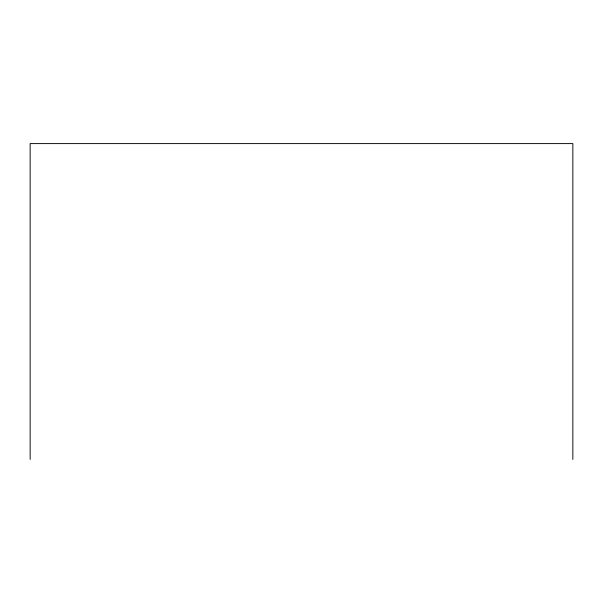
<?xml version="1.0" encoding="UTF-8"?>
<svg xmlns="http://www.w3.org/2000/svg" width="603" height="603" viewBox="0 0 603 603"><rect width="100%" height="100%" fill="white"/><g stroke="black" fill="none" stroke-linecap="round" stroke-linejoin="round"><path stroke-width="0.9" d="M572.85 459.403L572.85 143.597L30.15 143.597L30.15 459.403"/></g></svg>
